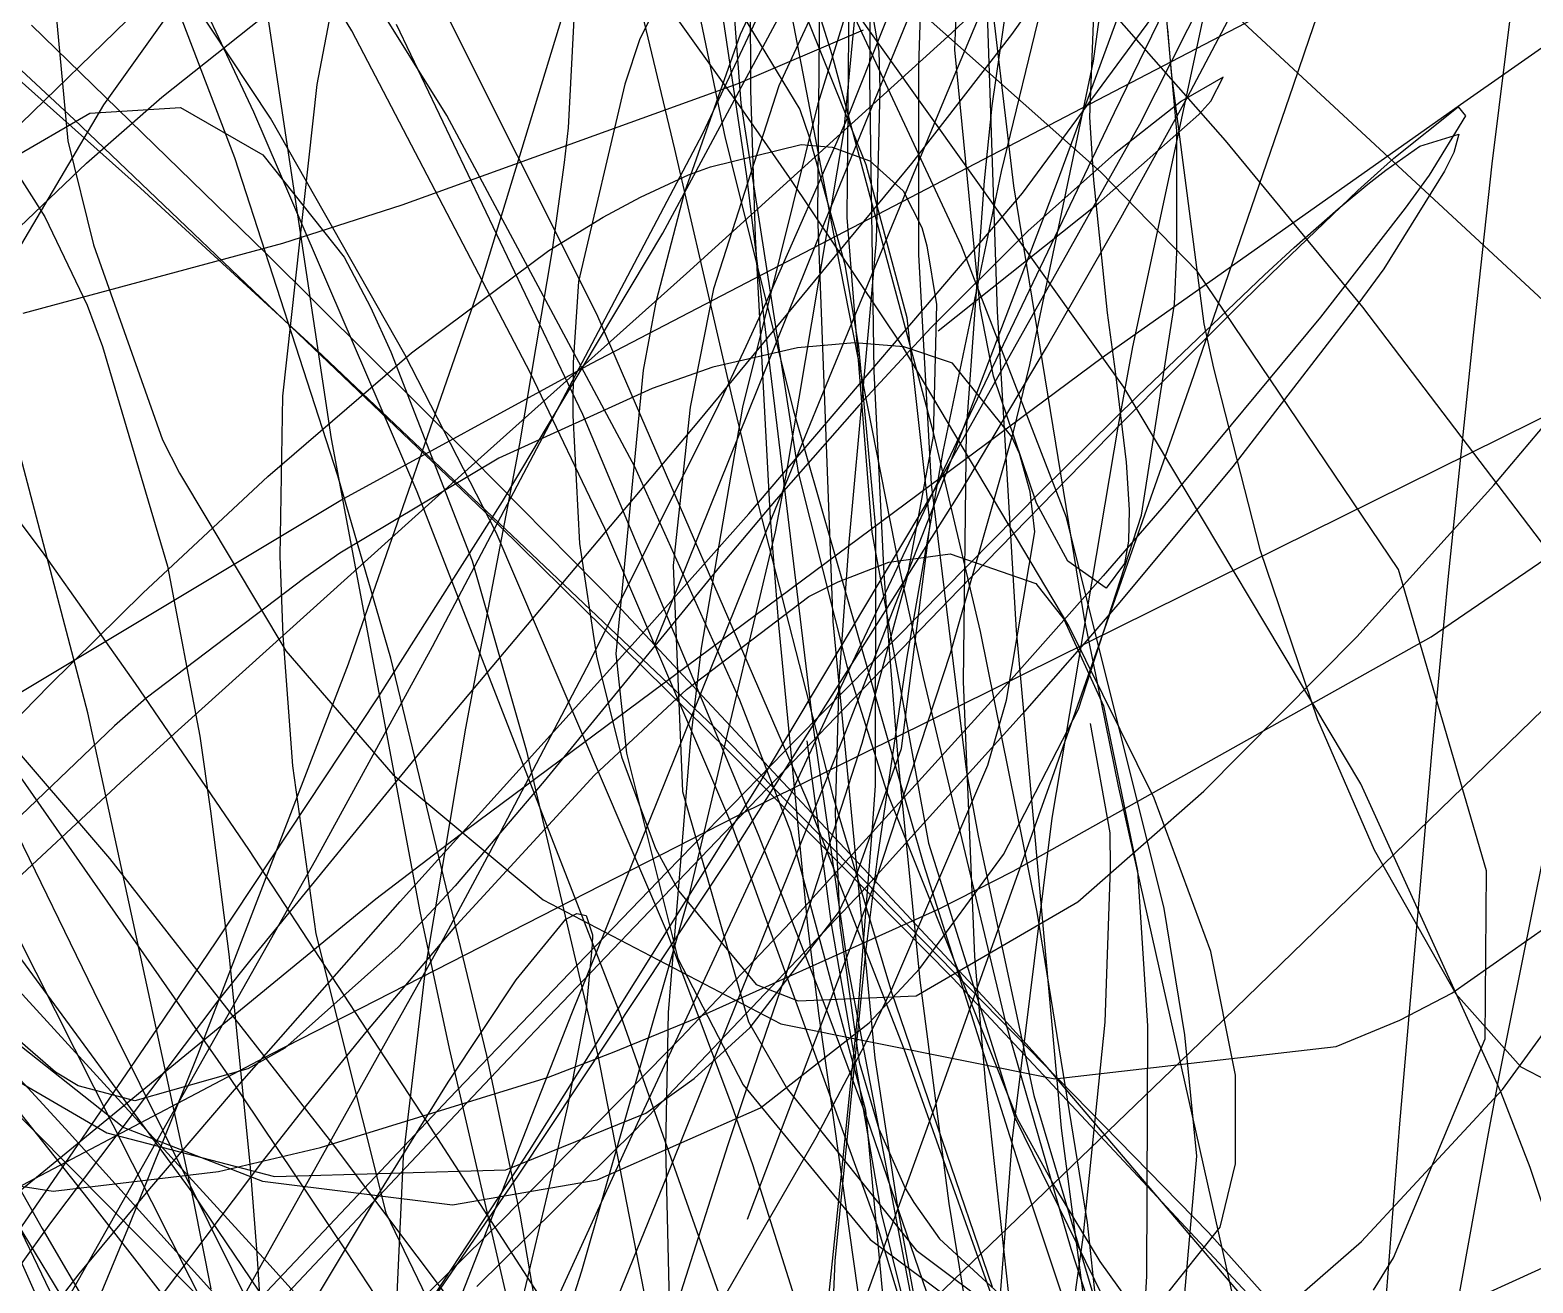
# Model space of a CAD drawing. Header units: metres. Extents: x -307 to 280, y -97 to 158.
# Drawn here: x -3.63 to 8.69, y 32.71 to 42.98 of the extents above; entities that cross this region are included whole.
import ezdxf

# ---------------------------------------------------------------- set-up
doc = ezdxf.new("R2010")
doc.units = ezdxf.units.M

msp = doc.modelspace()

# ---------------------------------------------------------------- linework, layer by layer
for p, q in [((6.167, 42.074, -1365.661), (2.263, 46.509, -1366.248)), ((-2.73, 41.683, -1364.006), (-7.415, 45.867, -1363.308)), ((1.957, 45.515, -1345.492), (2.194, 42.379, -1346.899)), ((2.266, 45.496, -1317.79), (2.272, 42.486, -1323.495)), ((2.188, 42.353, -1371.452), (0.002, 45.413, -1369.602)), ((-0.996, 42.973, -1357.791), (-2.449, 45.341, -1357.78)), ((1.88, 42.131, -1300.009), (3.386, 45.322, -1298.085)), ((-1.956, 41.931, -1336.383), (-3.151, 45.062, -1336.857)), ((-1.664, 42.257, -1357.848), (-3.378, 44.843, -1357.546)), ((6.856, 42.913, -1350.433), (7.508, 44.844, -1348.769)), ((8.094, 42.368, -1305.677), (11.505, 44.76, -1303.704)), ((4.414, 42.943, -1382.407), (5.621, 44.637, -1383.43)), ((3.423, 44.501, -1344.847), (2.505, 42.523, -1346.338)), ((5.766, 42.153, -1351.39), (5.551, 44.571, -1350.824)), ((8.679, 44.544, -1335.328), (8.351, 41.883, -1334.663)), ((-0.933, 44.377, -1344.341), (-1.283, 42.532, -1344.439)), ((2.866, 44.399, -1345.788), (2.188, 42.942, -1346.759)), ((3.22, 41.874, -1351.92), (2.219, 44.362, -1351.458)), ((2.851, 44.422, -1323.307), (2.82, 41.459, -1328.474)), ((3.086, 44.4, -1343.793), (3.063, 41.442, -1345.312)), ((3.947, 42.817, -1363.504), (4.011, 44.388, -1365.435)), ((4.953, 44.393, -1344.82), (4.327, 41.82, -1345.104)), ((5.463, 42.207, -1339.025), (6.592, 44.44, -1338.497)), ((-1.801, 42.307, -1337.239), (-2.732, 44.294, -1337.828)), ((1.603, 44.323, -1325.804), (2.063, 42.094, -1329.985)), ((-3.272, 42.246, -1364.681), (-5.347, 44.168, -1364.272)), ((-4.377, 41.567, -1314.664), (-1.699, 44.167, -1311.56)), ((-3.518, 44.127, -1344.855), (-3.325, 42.072, -1346.027)), ((0.966, 40.246, -1312.804), (8.471, 44.152, -1310.224)), ((3.386, 44.192, -1315.353), (2.823, 42.374, -1318.854)), ((3.036, 42.14, -1346.584), (3.237, 44.224, -1345.374)), ((3.264, 44.135, -1322.022), (3.247, 42.581, -1324.77)), ((3.504, 42.926, -1360.093), (4.001, 44.13, -1359.565)), ((4.141, 44.137, -1323.538), (4.428, 41.701, -1327.521)), ((1.924, 44.018, -1325.622), (1.365, 42.908, -1329.737)), ((5.334, 40.051, -1369.571), (2.446, 44.101, -1367.238)), ((1.18, 43.963, -1350.022), (1.65, 42.003, -1351.199)), ((4.476, 43.92, -1318.117), (4.25, 42.358, -1321.849)), ((-0.217, 42.278, -1351.301), (-1.169, 43.807, -1351.389)), ((1.012, 40.65, -1337.49), (-0.544, 43.756, -1338.306)), ((4.003, 41.209, -1368.857), (2.818, 43.748, -1368.056)), ((3.92, 42.953, -1304.379), (4.821, 43.811, -1303.596)), ((5.257, 42.304, -1360.258), (6.007, 43.846, -1359.427)), ((1.554, 41.315, -1374.566), (2.807, 43.648, -1376.25)), ((1.957, 43.677, -1343.787), (2.239, 41.781, -1344.369)), ((3.177, 43.66, -1342.08), (3.324, 42.805, -1344.08)), ((-2.172, 43.573, -1345.585), (-3.033, 42.365, -1346.305)), ((1.925, 43.567, -1336.659), (2.676, 42.327, -1338.481)), ((2.529, 43.523, -1352.107), (2.758, 42.326, -1352.677)), ((3.074, 42.27, -1346.269), (3.584, 43.563, -1345.498)), ((4.501, 41.642, -1382.877), (5.955, 43.615, -1384.141)), ((5.084, 42.724, -1347.208), (5.191, 43.514, -1346.647)), ((9.838, 39.771, -1369.169), (5.74, 43.572, -1368.914)), ((2.941, 42.776, -1338.227), (2.749, 43.391, -1338.349)), ((5.142, 41.818, -1356.722), (3.285, 43.468, -1355.82)), ((4.789, 41.737, -1358.346), (5.409, 43.427, -1357.532)), ((5.855, 42.428, -1340.445), (6.399, 43.459, -1340.175)), ((-1.722, 43.336, -1336.508), (-1.166, 39.626, -1340.656)), ((3.857, 42.398, -1361.731), (4.235, 43.304, -1361.325)), ((5.094, 43.335, -1323.069), (5.052, 42.264, -1328.326)), ((-2.553, 42.428, -1331.063), (-1.56, 43.219, -1331.806)), ((0.829, 43.176, -1344.604), (0.778, 42.177, -1345.815)), ((3.665, 43.191, -1328.812), (3.65, 42.683, -1329.838)), ((6.008, 43.2, -1345.741), (5.405, 40.383, -1345.833)), ((-1.705, 41.152, -1367.053), (-3.624, 43.018, -1366.737)), ((0.896, 39.827, -1336.117), (-0.629, 43.026, -1337.033)), ((0.073, 40.936, -1348.417), (0.728, 43.084, -1347.176)), ((4.213, 43.115, -1327.742), (4.294, 40.672, -1331.347)), ((0.469, 40.167, -1357.719), (-0.996, 42.973, -1357.791)), ((1.365, 42.908, -1329.737), (1.241, 42.535, -1330.986)), ((2.188, 42.942, -1346.759), (1.727, 41.643, -1347.611)), ((1.748, 40.984, -1306.487), (3.92, 42.953, -1304.379)), ((2.17, 42.541, -1376.478), (3.198, 42.981, -1377.89)), ((2.886, 41.417, -1360.73), (3.504, 42.926, -1360.093)), ((3.595, 41.884, -1381.573), (4.414, 42.943, -1382.407)), ((5.692, 42.988, -1328.495), (5.722, 42.629, -1329.336)), ((6.725, 42.526, -1350.753), (6.856, 42.913, -1350.433)), ((3.772, 39.68, -1337.574), (2.941, 42.776, -1338.227)), ((3.324, 42.805, -1344.08), (3.332, 42.497, -1344.692)), ((4.155, 40.702, -1360.068), (3.947, 42.817, -1363.504)), ((3.65, 42.683, -1329.838), (3.648, 41.138, -1332.92)), ((4.561, 40.234, -1348.96), (5.084, 42.724, -1347.208)), ((-1.283, 42.532, -1344.439), (-1.566, 39.976, -1344.676)), ((-0.585, 41.547, -1372.181), (2.17, 42.541, -1376.478)), ((1.241, 42.535, -1330.986), (0.861, 40.917, -1336.108)), ((2.505, 42.523, -1346.338), (1.97, 40.857, -1347.55)), ((3.247, 42.581, -1324.77), (3.284, 40.181, -1328.783)), ((5.722, 42.629, -1329.336), (5.988, 40.569, -1334.056)), ((6.147, 42.594, -1312.589), (5.806, 42.397, -1315.885)), ((5.881, 40.075, -1352.647), (6.725, 42.526, -1350.753)), ((6.047, 42.395, -1309.436), (6.147, 42.594, -1312.589)), ((-3.171, 41.889, -1330.694), (-2.553, 42.428, -1331.063)), ((2.272, 42.486, -1323.495), (2.311, 41.284, -1325.585)), ((2.938, 40.178, -1362.678), (3.857, 42.398, -1361.731)), ((3.332, 42.497, -1344.692), (3.301, 41.256, -1346.987)), ((5.806, 42.397, -1315.885), (5.255, 41.965, -1319.217)), ((5.309, 41.439, -1340.736), (5.855, 42.428, -1340.445)), ((5.949, 42.286, -1308.708), (6.047, 42.395, -1309.436)), ((-3.033, 42.365, -1346.305), (-3.984, 40.757, -1347.302)), ((-3.802, 41.914, -1347.472), (-3.144, 42.297, -1346.884)), ((-3.144, 42.297, -1346.884), (-2.402, 42.343, -1346.195)), ((-2.402, 42.343, -1346.195), (-1.726, 41.957, -1345.517)), ((-0.462, 39.193, -1336.26), (-1.801, 42.307, -1337.239)), ((1.324, 39.397, -1351.104), (-0.217, 42.278, -1351.301)), ((2.593, 41.77, -1371.776), (2.188, 42.353, -1371.452)), ((2.194, 42.379, -1346.899), (2.664, 39.35, -1348.202)), ((2.823, 42.374, -1318.854), (2.207, 39.886, -1323.522)), ((2.403, 40.75, -1347.205), (3.074, 42.27, -1346.269)), ((2.676, 42.327, -1338.481), (2.752, 42.104, -1338.772)), ((2.758, 42.326, -1352.677), (2.969, 41.222, -1353.169)), ((4.012, 39.705, -1361.531), (5.257, 42.304, -1360.258)), ((4.25, 42.358, -1321.849), (4.187, 41.742, -1323.277)), ((5.052, 42.264, -1328.326), (5.084, 41.749, -1330.646)), ((5.125, 41.559, -1306.895), (5.949, 42.286, -1308.708)), ((5.156, 40.294, -1307.349), (8.094, 42.368, -1305.677)), ((7.546, 41.928, -1322.764), (8.074, 42.349, -1324.406)), ((8.134, 42.276, -1326.048), (7.837, 41.789, -1328.133)), ((8.074, 42.349, -1324.406), (8.134, 42.276, -1326.048)), ((8.367, 39.248, -1370.416), (11.004, 42.386, -1374.404)), ((0.217, 38.91, -1365.271), (-3.272, 42.246, -1364.681)), ((-0.561, 40.32, -1357.991), (-1.664, 42.257, -1357.848)), ((0.778, 42.177, -1345.815), (0.745, 41.893, -1346.133)), ((2.568, 39.342, -1348.193), (3.036, 42.14, -1346.584)), ((3.764, 39.178, -1340.039), (5.463, 42.207, -1339.025)), ((5.766, 41.159, -1351.576), (5.766, 42.153, -1351.39)), ((-3.325, 42.072, -1346.027), (-3.115, 41.218, -1346.566)), ((-0.334, 37.925, -1302.293), (1.88, 42.131, -1300.009)), ((1.944, 41.858, -1322.413), (2.687, 42.042, -1323.346)), ((2.063, 42.094, -1329.985), (2.625, 39.858, -1333.7)), ((2.687, 42.042, -1323.346), (2.942, 42.018, -1323.853)), ((2.752, 42.104, -1338.772), (3.045, 41.058, -1340.102)), ((2.942, 42.018, -1323.853), (3.251, 41.906, -1324.653)), ((7.292, 40.707, -1365.414), (6.167, 42.074, -1365.661)), ((7.482, 41.831, -1322.529), (7.76, 42.026, -1323.247)), ((7.76, 42.026, -1323.247), (8.078, 42.126, -1325.072)), ((8.078, 42.126, -1325.072), (8.038, 41.975, -1325.965)), ((-3.808, 41.912, -1341.104), (-3.513, 41.448, -1340.854)), ((-1.111, 39.324, -1335.93), (-1.956, 41.931, -1336.383)), ((-1.726, 41.957, -1345.517), (-1.058, 41.117, -1344.773)), ((1.65, 42.003, -1351.199), (2.12, 39.969, -1352.239)), ((3.251, 41.906, -1324.653), (3.523, 41.662, -1325.672)), ((5.255, 41.965, -1319.217), (4.546, 41.329, -1322.784)), ((7.252, 41.664, -1322.235), (7.546, 41.928, -1322.764)), ((8.038, 41.975, -1325.965), (7.962, 41.821, -1326.59)), ((-4.157, 40.947, -1330.274), (-3.171, 41.889, -1330.694)), ((0.745, 41.893, -1346.133), (0.647, 41.177, -1346.909)), ((1.369, 41.609, -1321.927), (1.763, 41.792, -1322.234)), ((1.763, 41.792, -1322.234), (1.944, 41.858, -1322.413)), ((1.848, 39.773, -1379.397), (3.595, 41.884, -1381.573)), ((2.239, 41.781, -1344.369), (2.469, 39.894, -1344.879)), ((3.518, 40.388, -1372.468), (2.593, 41.77, -1371.776)), ((3.557, 40.619, -1352.059), (3.22, 41.874, -1351.92)), ((4.327, 41.82, -1345.104), (3.849, 39.522, -1345.501)), ((5.934, 41.003, -1357.146), (5.142, 41.818, -1356.722)), ((7.334, 41.715, -1322.237), (7.482, 41.831, -1322.529)), ((7.962, 41.821, -1326.59), (7.465, 41.021, -1329.02)), ((7.837, 41.789, -1328.133), (7.638, 41.52, -1328.859)), ((8.351, 41.883, -1334.663), (8.196, 40.478, -1334.444)), ((-1.285, 40.358, -1364.197), (-2.73, 41.683, -1364.006)), ((3.523, 41.662, -1325.672), (3.677, 41.359, -1326.61)), ((3.766, 39.055, -1359.621), (4.789, 41.737, -1358.346)), ((4.187, 41.742, -1323.277), (4.041, 39.698, -1327.918)), ((4.428, 41.701, -1327.521), (5.008, 38.15, -1332.661)), ((5.084, 41.749, -1330.646), (5.197, 40.661, -1335.454)), ((6.627, 41.065, -1321.549), (7.252, 41.664, -1322.235)), ((7.091, 41.513, -1321.867), (7.334, 41.715, -1322.237)), ((-1.561, 41.233, -1370.518), (-0.585, 41.547, -1372.181)), ((1.064, 41.445, -1321.74), (1.369, 41.609, -1321.927)), ((1.727, 41.643, -1347.611), (1.497, 40.748, -1348.198)), ((2.259, 39.012, -1380.154), (4.501, 41.642, -1382.877)), ((3.811, 40.512, -1306.081), (5.125, 41.559, -1306.895)), ((-3.513, 41.448, -1340.854), (-3.167, 40.723, -1340.528)), ((0.619, 41.171, -1321.545), (1.064, 41.445, -1321.74)), ((1.861, 38.873, -1361.747), (2.886, 41.417, -1360.73)), ((2.82, 41.459, -1328.474), (2.947, 38.129, -1333.736)), ((3.063, 41.442, -1345.312), (3.266, 38.862, -1346.597)), ((4.7, 40.377, -1341.08), (5.309, 41.439, -1340.736)), ((6.909, 41.354, -1321.639), (7.091, 41.513, -1321.867)), ((7.638, 41.52, -1328.859), (6.944, 40.626, -1330.901)), ((0.238, 39.114, -1372.544), (1.554, 41.315, -1374.566)), ((2.311, 41.284, -1325.585), (2.433, 38.978, -1329.414)), ((3.677, 41.359, -1326.61), (3.719, 41.209, -1327.013)), ((4.546, 41.329, -1322.784), (3.752, 40.54, -1326.428)), ((6.729, 41.195, -1321.448), (6.909, 41.354, -1321.639)), ((-3.691, 40.659, -1366.299), (-1.561, 41.233, -1370.518)), ((-3.115, 41.218, -1346.566), (-2.549, 39.62, -1347.649)), ((-0.506, 40.333, -1321.389), (0.619, 41.171, -1321.545)), ((0.647, 41.177, -1346.909), (0.379, 39.585, -1348.535)), ((2.969, 41.222, -1353.169), (3.492, 38.571, -1354.281)), ((3.301, 41.256, -1346.987), (3.243, 40.569, -1348.152)), ((3.719, 41.209, -1327.013), (3.796, 40.73, -1328.21)), ((4.862, 38.982, -1369.437), (4.003, 41.209, -1368.857)), ((5.748, 40.731, -1351.647), (5.766, 41.159, -1351.576)), ((6.485, 40.973, -1321.234), (6.729, 41.195, -1321.448)), ((-0.015, 39.474, -1367.288), (-1.705, 41.152, -1367.053)), ((-1.058, 41.117, -1344.773), (-0.844, 40.708, -1344.507)), ((3.045, 41.058, -1340.102), (3.158, 40.383, -1340.92)), ((3.648, 41.138, -1332.92), (3.754, 39.255, -1336.591)), ((6.306, 40.75, -1321.293), (6.627, 41.065, -1321.549)), ((-3.518, 38.681, -1351.201), (-5.22, 40.948, -1352.179)), ((-1.024, 37.782, -1350.29), (0.073, 40.936, -1348.417)), ((0.012, 39.43, -1308.25), (1.748, 40.984, -1306.487)), ((0.861, 40.917, -1336.108), (0.818, 40.252, -1338.025)), ((5.451, 39.983, -1320.752), (6.485, 40.973, -1321.234)), ((7.585, 38.555, -1358.273), (5.934, 41.003, -1357.146)), ((7.465, 41.021, -1329.02), (7.222, 40.69, -1329.745)), ((1.97, 40.857, -1347.55), (1.776, 39.888, -1348.253)), ((-3.167, 40.723, -1340.528), (-3.042, 40.385, -1340.397)), ((-0.844, 40.708, -1344.507), (-0.676, 40.342, -1344.286)), ((1.497, 40.748, -1348.198), (1.392, 40.191, -1348.566)), ((2.236, 40.386, -1347.431), (2.403, 40.75, -1347.205)), ((3.796, 40.73, -1328.21), (3.77, 39.649, -1330.581)), ((4.263, 40.142, -1358.961), (4.155, 40.702, -1360.068)), ((4.294, 40.672, -1331.347), (4.451, 38.055, -1334.849)), ((5.478, 39.001, -1351.825), (5.748, 40.731, -1351.647)), ((5.717, 40.162, -1320.975), (6.306, 40.75, -1321.293)), ((7.222, 40.69, -1329.745), (6.226, 39.401, -1332.262)), ((9.048, 38.396, -1364.879), (7.292, 40.707, -1365.414)), ((2.736, 36.665, -1336.381), (1.012, 40.65, -1337.49)), ((3.752, 40.54, -1326.428), (3.162, 39.902, -1329.041)), ((3.243, 40.569, -1348.152), (3.202, 40.124, -1348.893)), ((3.744, 38.927, -1352.085), (3.557, 40.619, -1352.059)), ((5.197, 40.661, -1335.454), (5.261, 40.178, -1337.623)), ((6.944, 40.626, -1330.901), (5.679, 39.1, -1333.651)), ((5.988, 40.569, -1334.056), (6.068, 40.208, -1334.854)), ((8.196, 40.478, -1334.444), (7.989, 38.475, -1334.223)), ((-3.042, 40.385, -1340.397), (-2.507, 38.584, -1339.757)), ((-1.686, 39.319, -1321.538), (-0.506, 40.333, -1321.389)), ((1.975, 37.264, -1364.546), (-1.285, 40.358, -1364.197)), ((-0.676, 40.342, -1344.286), (-0.011, 38.627, -1343.349)), ((0.187, 38.858, -1358.052), (-0.561, 40.32, -1357.991)), ((-0.051, 36.426, -1310.414), (5.156, 40.294, -1307.349)), ((2.658, 40.374, -1320.321), (1.964, 40.216, -1322.669)), ((1.992, 39.867, -1347.758), (2.236, 40.386, -1347.431)), ((3.124, 40.414, -1318.677), (2.658, 40.374, -1320.321)), ((3.528, 40.381, -1317.181), (3.124, 40.414, -1318.677)), ((3.158, 40.383, -1340.92), (3.298, 38.894, -1342.681)), ((4.881, 38.093, -1373.313), (3.518, 40.388, -1372.468)), ((3.927, 40.247, -1315.588), (3.528, 40.381, -1317.181)), ((3.994, 39.191, -1341.502), (4.7, 40.377, -1341.08)), ((5.405, 40.383, -1345.833), (5.286, 39.74, -1345.887)), ((-1.088, 39.125, -1313.524), (0.966, 40.246, -1312.804)), ((0.818, 40.252, -1338.025), (0.816, 39.818, -1339.247)), ((1.392, 40.191, -1348.566), (1.168, 37.865, -1350.127)), ((1.964, 40.216, -1322.669), (1.466, 40.04, -1324.294)), ((2.365, 38.781, -1363.252), (2.938, 40.178, -1362.678)), ((3.284, 40.181, -1328.783), (3.364, 38.522, -1331.382)), ((4.415, 39.643, -1313.12), (3.927, 40.247, -1315.588)), ((4.427, 39.684, -1349.345), (4.561, 40.234, -1348.96)), ((5.261, 40.178, -1337.623), (5.351, 39.435, -1341.171)), ((6.068, 40.208, -1334.854), (6.448, 38.721, -1338.147)), ((1.078, 38.892, -1357.662), (0.469, 40.167, -1357.719)), ((2.156, 36.533, -1306.485), (9.333, 40.086, -1302.868)), ((3.202, 40.124, -1348.893), (3.077, 38.781, -1351.127)), ((4.616, 39.101, -1355.996), (4.263, 40.142, -1358.961)), ((4.749, 36.853, -1354.938), (5.881, 40.075, -1352.647)), ((5.327, 39.769, -1320.827), (5.717, 40.162, -1320.975)), ((7.275, 36.797, -1371.225), (5.334, 40.051, -1369.571)), ((-3.16, 37.381, -1335.179), (-3.845, 39.986, -1335.638)), ((-1.566, 39.976, -1344.676), (-1.587, 38.665, -1344.858)), ((1.466, 40.04, -1324.294), (0.21, 39.47, -1328.308)), ((2.12, 39.969, -1352.239), (2.283, 39.291, -1352.553)), ((4.654, 39.199, -1320.589), (5.451, 39.983, -1320.752)), ((0.816, 39.818, -1339.247), (0.87, 38.768, -1342.171)), ((2.338, 36.381, -1335.103), (0.896, 39.827, -1336.117)), ((0.93, 37.751, -1349.137), (1.992, 39.867, -1347.758)), ((1.776, 39.888, -1348.253), (1.638, 38.589, -1349.206)), ((2.207, 39.886, -1323.522), (1.868, 37.91, -1327.118)), ((2.469, 39.894, -1344.879), (2.788, 37.241, -1345.548)), ((3.162, 39.902, -1329.041), (2.483, 39.129, -1332.016)), ((2.625, 39.858, -1333.7), (3.689, 36.139, -1339.138)), ((7.853, 38.004, -1380.082), (10.633, 39.908, -1383.287)), ((-0.424, 37.069, -1375.849), (1.848, 39.773, -1379.397)), ((2.939, 37.436, -1362.546), (4.012, 39.705, -1361.531)), ((4.157, 38.046, -1337.213), (3.772, 39.68, -1337.574)), ((3.912, 37.871, -1350.614), (4.427, 39.684, -1349.345)), ((3.981, 38.39, -1320.674), (5.327, 39.769, -1320.827)), ((4.041, 39.698, -1327.918), (4.016, 37.638, -1332.409)), ((5.286, 39.74, -1345.887), (4.743, 36.517, -1346.246)), ((-2.549, 39.62, -1347.649), (-2.409, 39.346, -1347.853)), ((-1.166, 39.626, -1340.656), (-0.44, 35.751, -1344.353)), ((0.379, 39.585, -1348.535), (0.157, 38.431, -1349.642)), ((3.77, 39.649, -1330.581), (3.556, 38.498, -1332.852)), ((4.478, 39.508, -1312.73), (4.415, 39.643, -1313.12)), ((0.21, 39.47, -1328.308), (-1.094, 38.69, -1332.41)), ((-0.505, 38.967, -1308.781), (0.012, 39.43, -1308.25)), ((1.215, 38.228, -1367.433), (-0.015, 39.474, -1367.288)), ((3.849, 39.522, -1345.501), (3.554, 37.837, -1345.882)), ((4.564, 39.192, -1312.035), (4.478, 39.508, -1312.73)), ((5.351, 39.435, -1341.171), (5.376, 39.046, -1343.344)), ((-2.706, 38.364, -1321.851), (-1.686, 39.319, -1321.538)), ((-2.409, 39.346, -1347.853), (-1.538, 37.889, -1348.998)), ((-0.677, 37.83, -1335.652), (-1.111, 39.324, -1335.93)), ((2.184, 37.485, -1350.935), (1.324, 39.397, -1351.104)), ((2.476, 38.864, -1348.467), (2.568, 39.342, -1348.193)), ((2.664, 39.35, -1348.202), (3.061, 37.765, -1348.893)), ((6.226, 39.401, -1332.262), (5.299, 38.287, -1334.11)), ((1.213, 34.89, -1334.804), (-0.462, 39.193, -1336.26)), ((2.106, 36.203, -1342.743), (3.994, 39.191, -1341.502)), ((2.283, 39.291, -1352.553), (2.948, 36.701, -1353.703)), ((2.656, 37.173, -1320.774), (4.654, 39.199, -1320.589)), ((3.754, 39.255, -1336.591), (4.042, 36.893, -1341.134)), ((4.602, 38.865, -1311.498), (4.564, 39.192, -1312.035)), ((7.242, 38.004, -1368.498), (8.367, 39.248, -1370.416)), ((-6.656, 35.782, -1315.664), (-1.088, 39.125, -1313.524)), ((-0.779, 37.511, -1370.823), (0.238, 39.114, -1372.544)), ((2.483, 39.129, -1332.016), (2.019, 38.577, -1334.056)), ((2.336, 36.784, -1341.003), (3.764, 39.178, -1340.039)), ((4.875, 38.625, -1353.78), (4.616, 39.101, -1355.996)), ((5.679, 39.1, -1333.651), (5.162, 38.504, -1334.572)), ((-2.394, 37.264, -1310.753), (-0.505, 38.967, -1308.781)), ((1.375, 38.021, -1378.925), (2.259, 39.012, -1380.154)), ((2.433, 38.978, -1329.414), (2.502, 38.102, -1330.79)), ((3.047, 37.215, -1360.488), (3.766, 39.055, -1359.621)), ((5.664, 35.775, -1369.974), (4.862, 38.982, -1369.437)), ((4.96, 37.41, -1351.842), (5.478, 39.001, -1351.825)), ((5.376, 39.046, -1343.344), (5.37, 38.789, -1345.082)), ((-2.981, 36.185, -1351.147), (-5.29, 38.88, -1352.45)), ((1.591, 35.573, -1357.976), (0.187, 38.858, -1358.052)), ((2.087, 37.071, -1365.544), (0.217, 38.91, -1365.271)), ((2.118, 36.462, -1357.49), (1.078, 38.892, -1357.662)), ((1.489, 37.941, -1362.109), (1.861, 38.873, -1361.747)), ((1.766, 35.87, -1350.189), (2.476, 38.864, -1348.467)), ((3.266, 38.862, -1346.597), (3.732, 36.312, -1347.871)), ((3.298, 38.894, -1342.681), (3.294, 36.784, -1345.117)), ((3.511, 37.087, -1351.836), (3.744, 38.927, -1352.085)), ((4.37, 37.485, -1310.533), (4.602, 38.865, -1311.498)), ((-1.094, 38.69, -1332.41), (-1.382, 38.488, -1333.333)), ((0.807, 34.914, -1364.74), (2.365, 38.781, -1363.252)), ((0.87, 38.768, -1342.171), (1.009, 37.844, -1344.747)), ((3.077, 38.781, -1351.127), (2.995, 37.642, -1353.073)), ((5.37, 38.789, -1345.082), (5.337, 38.606, -1346.699)), ((6.448, 38.721, -1338.147), (6.921, 37.327, -1341.305)), ((-2.769, 37.622, -1350.725), (-3.518, 38.681, -1351.201)), ((-2.507, 38.584, -1339.757), (-2.244, 37.188, -1339.324)), ((-1.587, 38.665, -1344.858), (-1.563, 38.015, -1344.966)), ((-0.011, 38.627, -1343.349), (0.432, 37.077, -1342.612)), ((2.019, 38.577, -1334.056), (1.585, 38.051, -1335.975)), ((1.638, 38.589, -1349.206), (1.715, 36.736, -1350.608)), ((2.99, 38.455, -1345.475), (3.406, 38.615, -1344.669)), ((3.406, 38.615, -1344.669), (3.909, 38.684, -1343.612)), ((3.492, 38.571, -1354.281), (3.688, 37.669, -1354.636)), ((3.909, 38.684, -1343.612), (4.612, 38.442, -1341.919)), ((5.187, 38.402, -1350.148), (4.875, 38.625, -1353.78)), ((5.337, 38.606, -1346.699), (5.187, 38.402, -1350.148)), ((-1.382, 38.488, -1333.333), (-2.683, 37.502, -1337.608)), ((2.75, 38.333, -1345.922), (2.99, 38.455, -1345.475)), ((3.556, 38.498, -1332.852), (3.184, 37.128, -1335.471)), ((3.364, 38.522, -1331.382), (3.408, 37.897, -1332.325)), ((5.162, 38.504, -1334.572), (4.435, 37.681, -1335.791)), ((8.306, 36.085, -1359.184), (7.585, 38.555, -1358.273)), ((7.989, 38.475, -1334.223), (7.928, 37.839, -1334.18)), ((-3.477, 37.605, -1322.177), (-2.706, 38.364, -1321.851)), ((0.157, 38.431, -1349.642), (-0.064, 37.256, -1350.742)), ((1.747, 37.573, -1347.621), (2.75, 38.333, -1345.922)), ((3.042, 37.42, -1320.733), (3.981, 38.39, -1320.674)), ((4.612, 38.442, -1341.919), (4.84, 38.149, -1341.239)), ((4.211, 35.02, -1367.636), (1.215, 38.228, -1367.433)), ((5.299, 38.287, -1334.11), (5.007, 37.949, -1334.634)), ((2.502, 38.102, -1330.79), (2.74, 35.637, -1334.536)), ((2.947, 38.129, -1333.736), (3.29, 34.548, -1338.867)), ((4.84, 38.149, -1341.239), (5.165, 37.439, -1340.091)), ((5.582, 36.68, -1373.611), (4.881, 38.093, -1373.313)), ((5.008, 38.15, -1332.661), (5.286, 36.779, -1334.416)), ((-3.314, 33.936, -1339.412), (-7.039, 37.962, -1341.009)), ((-1.563, 38.015, -1344.966), (-1.483, 36.947, -1345.164)), ((-0.599, 35.832, -1375.657), (1.375, 38.021, -1378.925)), ((1.585, 38.051, -1335.975), (0.58, 36.821, -1340.472)), ((4.621, 35.745, -1336.688), (4.157, 38.046, -1337.213)), ((4.425, 36.083, -1375.534), (7.853, 38.004, -1380.082)), ((4.451, 38.055, -1334.849), (4.819, 33.975, -1339.796)), ((5.989, 36.739, -1366.062), (7.242, 38.004, -1368.498)), ((-1.538, 37.889, -1348.998), (-0.659, 36.874, -1349.922)), ((-1.295, 36.173, -1303.201), (-0.334, 37.925, -1302.293)), ((0.109, 34.57, -1335), (-0.677, 37.83, -1335.652)), ((1.009, 37.844, -1344.747), (1.215, 37.019, -1347.157)), ((1.168, 37.865, -1350.127), (1.256, 37.05, -1350.702)), ((1.868, 37.91, -1327.118), (1.78, 37.165, -1328.451)), ((3.293, 35.988, -1351.934), (3.912, 37.871, -1350.614)), ((3.554, 37.837, -1345.882), (3.31, 36.183, -1346.329)), ((3.408, 37.897, -1332.325), (3.483, 36.972, -1333.695)), ((5.007, 37.949, -1334.634), (4.499, 37.369, -1335.52)), ((5.875, 34.594, -1303.344), (9.315, 37.938, -1301.222)), ((7.928, 37.839, -1334.18), (7.858, 37.078, -1334.14)), ((9.096, 37.827, -1339.221), (8.409, 34.41, -1339.694)), ((-2.258, 34.575, -1352.253), (-1.024, 37.782, -1350.29)), ((0.135, 36.236, -1350.153), (0.93, 37.751, -1349.137)), ((3.061, 37.765, -1348.893), (3.388, 36.738, -1349.356)), ((-4.1, 36.97, -1322.49), (-3.477, 37.605, -1322.177)), ((-1.842, 36.259, -1350.082), (-2.769, 37.622, -1350.725)), ((4.435, 37.681, -1335.791), (2.65, 35.716, -1338.574)), ((2.995, 37.642, -1353.073), (2.967, 36.553, -1355.05)), ((3.688, 37.669, -1354.636), (4.363, 34.842, -1355.733)), ((4.016, 37.638, -1332.409), (4.109, 35.383, -1337.175)), ((-2.03, 34.438, -1349.31), (-4.212, 37.57, -1350.845)), ((-2.683, 37.502, -1337.608), (-2.943, 37.274, -1338.535)), ((-2.109, 35.503, -1368.3), (-0.779, 37.511, -1370.823)), ((0.993, 36.868, -1348.807), (1.747, 37.573, -1347.621)), ((2.604, 36.405, -1350.819), (2.184, 37.485, -1350.935)), ((4.219, 36.952, -1310.36), (4.37, 37.485, -1310.533)), ((-2.292, 33.373, -1334.424), (-3.16, 37.381, -1335.179)), ((1.346, 34.014, -1363.913), (2.939, 37.436, -1362.546)), ((2.056, 36.393, -1320.916), (3.042, 37.42, -1320.733)), ((4.499, 37.369, -1335.52), (3.185, 35.912, -1337.696)), ((4.345, 36.218, -1351.728), (4.96, 37.41, -1351.842)), ((5.165, 37.439, -1340.091), (5.445, 36.085, -1338.667)), ((-4.621, 37.298, -1350.394), (-1.763, 31.64, -1355.461)), ((-2.943, 37.274, -1338.535), (-3.944, 36.317, -1342.383)), ((-2.893, 36.81, -1311.278), (-2.394, 37.264, -1310.753)), ((-0.064, 37.256, -1350.742), (-0.389, 35.316, -1352.547)), ((1.624, 33.67, -1362.14), (3.047, 37.215, -1360.488)), ((6.026, 33.118, -1364.773), (1.975, 37.264, -1364.546)), ((2.788, 37.241, -1345.548), (3.07, 35.295, -1346.037)), ((5.058, 37.293, -1344.363), (5.217, 36.395, -1343.148)), ((6.921, 37.327, -1341.305), (7.385, 36.258, -1343.927)), ((-2.244, 37.188, -1339.324), (-2.155, 36.573, -1339.139)), ((1.78, 37.165, -1328.451), (1.596, 34.924, -1332.429)), ((1.91, 36.408, -1320.94), (2.656, 37.173, -1320.774)), ((2.734, 37.152, -1354.341), (2.932, 35.65, -1354.869)), ((3.184, 37.128, -1335.471), (2.761, 35.817, -1338.04)), ((-1.694, 32.879, -1337.836), (-5.481, 37.022, -1339.546)), ((-1.778, 35.412, -1373.342), (-0.424, 37.069, -1375.849)), ((0.432, 37.077, -1342.612), (1.019, 34.571, -1341.491)), ((1.215, 37.019, -1347.157), (1.494, 36.269, -1349.577)), ((1.256, 37.05, -1350.702), (1.676, 35.366, -1351.949)), ((3.93, 35.204, -1365.772), (2.087, 37.071, -1365.544)), ((3.141, 36.051, -1351.535), (3.511, 37.087, -1351.836)), ((3.483, 36.972, -1333.695), (3.66, 35.187, -1336.267)), ((7.858, 37.078, -1334.14), (7.592, 34.01, -1334.071)), ((-1.483, 36.947, -1345.164), (-1.291, 35.569, -1345.466)), ((-0.659, 36.874, -1349.922), (0.573, 35.847, -1351.023)), ((-0.135, 35.641, -1350.46), (0.993, 36.868, -1348.807)), ((3.431, 35.114, -1310.559), (4.219, 36.952, -1310.36)), ((3.823, 34.262, -1356.675), (4.749, 36.853, -1354.938)), ((4.042, 36.893, -1341.134), (4.138, 36.372, -1342.145)), ((-3.158, 33.395, -1350.196), (-5.85, 36.795, -1350.918)), ((-5.8, 34.101, -1314.373), (-2.893, 36.81, -1311.278)), ((0.58, 36.821, -1340.472), (-0.148, 35.961, -1343.797)), ((0.459, 33.792, -1342.399), (2.336, 36.784, -1341.003)), ((1.715, 36.736, -1350.608), (2.255, 34.847, -1352.145)), ((3.294, 36.784, -1345.117), (3.273, 36.476, -1345.473)), ((3.388, 36.738, -1349.356), (4.459, 34.054, -1350.631)), ((4.956, 35.831, -1363.725), (5.989, 36.739, -1366.062)), ((5.286, 36.779, -1334.416), (6.23, 32.578, -1339.397)), ((8.425, 34.273, -1372.279), (7.275, 36.797, -1371.225)), ((3.532, 34.623, -1335.8), (2.736, 36.665, -1336.381)), ((2.948, 36.701, -1353.703), (3.427, 35.091, -1354.376)), ((6.045, 35.422, -1373.619), (5.582, 36.68, -1373.611)), ((-3.786, 36.483, -1351.18), (-3.113, 35.096, -1352.438)), ((-2.155, 36.573, -1339.139), (-2.006, 35.401, -1338.789)), ((-1.66, 34.581, -1308.511), (2.156, 36.533, -1306.485)), ((2.967, 36.553, -1355.05), (3.005, 35.637, -1356.864)), ((3.273, 36.476, -1345.473), (3.151, 34.936, -1347.266)), ((4.743, 36.517, -1346.246), (4.418, 33.89, -1346.722)), ((-0.8, 35.854, -1310.867), (-0.051, 36.426, -1310.414)), ((1.587, 36.074, -1321.026), (1.91, 36.408, -1320.94)), ((1.738, 36.062, -1320.992), (2.056, 36.393, -1320.916)), ((3.313, 33.17, -1357.102), (2.118, 36.462, -1357.49)), ((2.908, 34.912, -1334.668), (2.338, 36.381, -1335.103)), ((3.218, 34.119, -1350.464), (2.604, 36.405, -1350.819)), ((4.138, 36.372, -1342.145), (4.594, 34.242, -1346.354)), ((5.217, 36.395, -1343.148), (5.22, 36.109, -1342.89)), ((-0.382, 34.028, -1348.945), (-1.842, 36.259, -1350.082)), ((-0.284, 35.455, -1350.686), (0.135, 36.236, -1350.153)), ((1.494, 36.269, -1349.577), (1.685, 35.918, -1350.907)), ((3.732, 36.312, -1347.871), (4.44, 34.063, -1349.034)), ((7.385, 36.258, -1343.927), (8.055, 35.075, -1347.34)), ((-3.646, 32.009, -1305.28), (-1.295, 36.173, -1303.201)), ((-1.18, 33.882, -1349.93), (-2.981, 36.185, -1351.147)), ((0.37, 33.588, -1343.977), (2.106, 36.203, -1342.743)), ((3.31, 36.183, -1346.329), (3.216, 35.417, -1346.567)), ((3.659, 35.285, -1351.523), (4.345, 36.218, -1351.728)), ((3.689, 36.139, -1339.138), (4.521, 33.519, -1342.41)), ((5.22, 36.109, -1342.89), (5.178, 34.843, -1341.913)), ((8.022, 35.081, -1355.258), (9.489, 36.113, -1355.66)), ((0.731, 35.008, -1321.309), (1.738, 36.062, -1320.992)), ((0.854, 35.315, -1321.264), (1.587, 36.074, -1321.026)), ((2.247, 33.229, -1353.872), (3.293, 35.988, -1351.934)), ((2.993, 35.742, -1351.419), (3.141, 36.051, -1351.535)), ((3.82, 35.773, -1374.686), (4.425, 36.083, -1375.534)), ((5.445, 36.085, -1338.667), (5.527, 34.813, -1337.747)), ((8.296, 34.706, -1359.579), (8.306, 36.085, -1359.184)), ((-0.148, 35.961, -1343.797), (-0.616, 35.46, -1345.962)), ((0.89, 32.804, -1351.964), (1.766, 35.87, -1350.189)), ((3.185, 35.912, -1337.696), (1.33, 33.961, -1340.585)), ((1.685, 35.918, -1350.907), (2.319, 35.153, -1354.632)), ((-4.604, 32.734, -1313.358), (-0.8, 35.854, -1310.867)), ((-1.958, 34.289, -1373), (-0.599, 35.832, -1375.657)), ((-0.44, 35.751, -1344.353), (-0.198, 34.627, -1345.29)), ((0.573, 35.847, -1351.023), (2.52, 34.829, -1352.476)), ((0.759, 35.688, -1348.812), (0.848, 35.735, -1348.474)), ((0.848, 35.735, -1348.474), (0.924, 35.718, -1348.074)), ((1.826, 34.876, -1371.654), (3.82, 35.773, -1374.686)), ((2.268, 34.801, -1350.87), (2.993, 35.742, -1351.419)), ((2.761, 35.817, -1338.04), (2.395, 34.75, -1340.275)), ((3.63, 35.06, -1359.898), (4.956, 35.831, -1363.725)), ((5.035, 33.2, -1336.092), (4.621, 35.745, -1336.688)), ((5.833, 34.74, -1370.083), (5.664, 35.775, -1369.974)), ((-0.867, 34.776, -1351.483), (-0.135, 35.641, -1350.46)), ((0.352, 35.192, -1349.803), (0.759, 35.688, -1348.812)), ((0.924, 35.718, -1348.074), (0.976, 35.56, -1347.525)), ((2.65, 35.716, -1338.574), (1.7, 34.714, -1339.967)), ((2.74, 35.637, -1334.536), (2.832, 34.897, -1335.606)), ((2.932, 35.65, -1354.869), (3.343, 33.279, -1355.718)), ((3.005, 35.637, -1356.864), (3.162, 34.515, -1359.363)), ((-2.296, 33.439, -1349.615), (-3.853, 35.56, -1349.924)), ((-2.589, 34.792, -1367.325), (-2.109, 35.503, -1368.3)), ((-1.291, 35.569, -1345.466), (-0.719, 33.279, -1346.106)), ((0.976, 35.56, -1347.525), (0.975, 35.479, -1347.377)), ((2.121, 34.154, -1357.873), (1.591, 35.573, -1357.976)), ((-2.093, 35.018, -1372.716), (-1.778, 35.412, -1373.342)), ((-2.019, 32.355, -1352.888), (-0.284, 35.455, -1350.686)), ((-2.006, 35.401, -1338.789), (-1.833, 33.681, -1338.275)), ((-0.616, 35.46, -1345.962), (-1.546, 34.631, -1350.274)), ((0.975, 35.479, -1347.377), (0.926, 34.956, -1346.664)), ((1.676, 35.366, -1351.949), (2.213, 34.331, -1352.796)), ((3.216, 35.417, -1346.567), (2.964, 32.886, -1347.452)), ((4.109, 35.383, -1337.175), (4.195, 34.36, -1339.319)), ((6.248, 34.41, -1373.335), (6.045, 35.422, -1373.619)), ((8.438, 34.291, -1373.573), (9.231, 35.387, -1373.763)), ((-0.389, 35.316, -1352.547), (-0.576, 33.739, -1354.05)), ((-0.198, 34.217, -1321.684), (0.854, 35.315, -1321.264)), ((3.07, 35.295, -1346.037), (3.577, 32.639, -1346.756)), ((3.246, 34.837, -1351.376), (3.659, 35.285, -1351.523)), ((-4.38, 35.178, -1346.324), (-2.866, 33.979, -1347.728)), ((-0.207, 34.351, -1350.804), (0.352, 35.192, -1349.803)), ((2.319, 35.153, -1354.632), (2.662, 35.018, -1356.189)), ((3.66, 35.187, -1336.267), (3.898, 33.357, -1338.797)), ((6.422, 32.538, -1365.987), (3.93, 35.204, -1365.772)), ((-3.463, 33.197, -1369.479), (-2.093, 35.018, -1372.716)), ((-3.113, 35.096, -1352.438), (-0.859, 30.558, -1356.057)), ((0.237, 34.488, -1321.49), (0.731, 35.008, -1321.309)), ((2.662, 35.018, -1356.189), (3.63, 35.06, -1359.898)), ((3.213, 34.663, -1310.681), (3.431, 35.114, -1310.559)), ((3.427, 35.091, -1354.376), (4.253, 32.673, -1355.379)), ((4.688, 34.493, -1367.656), (4.211, 35.02, -1367.636)), ((7.596, 34.86, -1355.116), (8.022, 35.081, -1355.258)), ((8.055, 35.075, -1347.34), (8.588, 34.477, -1349.827)), ((-3.425, 34.434, -1358.884), (-3.944, 34.882, -1361.398)), ((-0.781, 30.863, -1366.191), (0.807, 34.914, -1364.74)), ((0.926, 34.956, -1346.664), (0.771, 34.153, -1345.984)), ((1.155, 34.601, -1370.577), (1.826, 34.876, -1371.654)), ((2.604, 30.951, -1333.388), (1.213, 34.89, -1334.804)), ((1.596, 34.924, -1332.429), (1.574, 33.819, -1334.382)), ((2.832, 34.897, -1335.606), (3.192, 32.355, -1339.19)), ((3.228, 34.053, -1334.413), (2.908, 34.912, -1334.668)), ((3.151, 34.936, -1347.266), (3.012, 33.571, -1348.907)), ((-4.504, 34.81, -1345.123), (-3.005, 33.936, -1346.594)), ((-3.382, 33.632, -1365.575), (-2.589, 34.792, -1367.325)), ((-1.367, 34.16, -1352.161), (-0.867, 34.776, -1351.483)), ((1.811, 34.383, -1350.526), (2.268, 34.801, -1350.87)), ((2.395, 34.75, -1340.275), (2.229, 34.265, -1341.372)), ((2.255, 34.847, -1352.145), (2.573, 34.297, -1352.642)), ((2.354, 34.14, -1350.999), (3.246, 34.837, -1351.376)), ((2.52, 34.829, -1352.476), (4.767, 34.379, -1353.829)), ((4.363, 34.842, -1355.733), (4.898, 32.987, -1356.454)), ((5.178, 34.843, -1341.913), (4.997, 33.079, -1340.911)), ((5.527, 34.813, -1337.747), (5.518, 32.761, -1336.605)), ((7.074, 34.645, -1354.925), (7.596, 34.86, -1355.116)), ((-1.546, 34.631, -1350.274), (-1.849, 34.462, -1351.671)), ((-0.198, 34.627, -1345.29), (0.569, 31.293, -1347.887)), ((1.7, 34.714, -1339.967), (0.237, 33.219, -1342.112)), ((2.811, 33.897, -1310.972), (3.213, 34.663, -1310.681)), ((4.767, 34.379, -1353.829), (7.074, 34.645, -1354.925)), ((5.931, 33.744, -1370.14), (5.833, 34.74, -1370.083)), ((7.545, 32.911, -1359.853), (8.296, 34.706, -1359.579)), ((-4.478, 34.597, -1339.83), (-2.883, 31.038, -1344.21)), ((-2.949, 31.555, -1341.956), (-4.406, 34.58, -1342.977)), ((-1.643, 31.98, -1336.531), (-4.196, 34.552, -1337.757)), ((-4.081, 33.308, -1309.85), (-1.66, 34.581, -1308.511)), ((-2.834, 33.148, -1353.14), (-2.258, 34.575, -1352.253)), ((0.383, 33.27, -1334.731), (0.109, 34.57, -1335)), ((0.616, 34.394, -1369.682), (1.155, 34.601, -1370.577)), ((1.019, 34.571, -1341.491), (1.514, 32.04, -1340.393)), ((3.162, 34.515, -1359.363), (3.324, 33.968, -1360.801)), ((3.29, 34.548, -1338.867), (3.479, 33.308, -1340.509)), ((4.245, 32.614, -1335.226), (3.532, 34.623, -1335.8)), ((4.163, 32.947, -1304.359), (5.875, 34.594, -1303.344)), ((-3.24, 34.323, -1358.019), (-3.425, 34.434, -1358.884)), ((-1.849, 34.462, -1351.671), (-2.775, 34.199, -1355.9)), ((-1.038, 32.96, -1348.527), (-2.03, 34.438, -1349.31)), ((-1.253, 33.817, -1366.186), (0.616, 34.394, -1369.682)), ((-0.289, 33.934, -1321.703), (0.237, 34.488, -1321.49)), ((1.413, 34.098, -1350.226), (1.811, 34.383, -1350.526)), ((6.525, 32.338, -1367.644), (4.688, 34.493, -1367.656)), ((6.247, 33.683, -1372.855), (6.248, 34.41, -1373.335)), ((8.409, 34.41, -1339.694), (8.32, 33.932, -1339.8)), ((8.588, 34.477, -1349.827), (9.343, 34.084, -1353.117)), ((-2.775, 34.199, -1355.9), (-3.24, 34.323, -1358.019)), ((-2.653, 33.477, -1371.484), (-1.958, 34.289, -1373)), ((-0.795, 33.405, -1351.682), (-0.207, 34.351, -1350.804)), ((2.229, 34.265, -1341.372), (2.086, 33.838, -1342.391)), ((2.213, 34.331, -1352.796), (3.254, 33.062, -1353.965)), ((2.573, 34.297, -1352.642), (3.629, 32.973, -1353.948)), ((2.967, 31.896, -1358.192), (3.823, 34.262, -1356.675)), ((4.195, 34.36, -1339.319), (4.434, 32.186, -1343.944)), ((7.282, 33.046, -1372.79), (8.438, 34.291, -1373.573)), ((8.663, 33.653, -1372.507), (8.425, 34.273, -1372.279)), ((-2.151, 32.152, -1322.673), (-0.198, 34.217, -1321.684)), ((-1.726, 33.705, -1352.641), (-1.367, 34.16, -1352.161)), ((0.771, 34.153, -1345.984), (0.628, 33.524, -1345.579)), ((1.014, 33.55, -1350.323), (2.354, 34.14, -1350.999)), ((2.292, 33.673, -1357.828), (2.121, 34.154, -1357.873)), ((4.594, 34.242, -1346.354), (5.222, 32.137, -1350.899)), ((1.994, 30.359, -1346.799), (-0.382, 34.028, -1348.945)), ((-0.074, 30.917, -1365.015), (1.346, 34.014, -1363.913)), ((0.266, 33.634, -1349.345), (1.413, 34.098, -1350.226)), ((3.382, 32.346, -1350.033), (3.218, 34.119, -1350.464)), ((4.092, 31.534, -1333.671), (3.228, 34.053, -1334.413)), ((4.44, 34.063, -1349.034), (5.736, 31.423, -1350.502)), ((4.459, 34.054, -1350.631), (4.773, 33.483, -1350.934)), ((7.592, 34.01, -1334.071), (7.438, 32.018, -1334.145)), ((-3.966, 33.913, -1347.014), (-3.536, 33.152, -1347.638)), ((-1.739, 32.191, -1338.639), (-3.314, 33.936, -1339.412)), ((-3.005, 33.936, -1346.594), (-1.63, 33.579, -1347.801)), ((-2.866, 33.979, -1347.728), (-1.73, 33.539, -1348.596)), ((-2.114, 31.997, -1322.616), (-0.289, 33.934, -1321.703)), ((1.33, 33.961, -1340.585), (0.027, 32.677, -1342.599)), ((2.079, 32.627, -1311.63), (2.811, 33.897, -1310.972)), ((3.324, 33.968, -1360.801), (3.539, 33.482, -1362.27)), ((4.418, 33.89, -1346.722), (4.18, 30.845, -1347.492)), ((4.819, 33.975, -1339.796), (5.219, 30.928, -1343.117)), ((8.32, 33.932, -1339.8), (7.863, 31.418, -1340.438)), ((-2.089, 33.618, -1364.44), (-1.253, 33.817, -1366.186)), ((-1.923, 30.168, -1344.333), (0.459, 33.792, -1342.399)), ((-0.106, 32.453, -1349.123), (-1.18, 33.882, -1349.93)), ((1.574, 33.819, -1334.382), (1.628, 31.673, -1338.207)), ((2.086, 33.838, -1342.391), (1.702, 32.629, -1345.52)), ((-2.793, 32.287, -1354.015), (-1.726, 33.705, -1352.641)), ((-1.833, 33.681, -1338.275), (-1.776, 32.948, -1338.053)), ((-0.576, 33.739, -1354.05), (-0.675, 31.589, -1356.23)), ((0.717, 31.443, -1363.168), (1.624, 33.67, -1362.14)), ((2.798, 32.067, -1357.603), (2.292, 33.673, -1357.828)), ((5.689, 30.99, -1369.862), (5.931, 33.744, -1370.14)), ((6.123, 33.164, -1372.25), (6.247, 33.683, -1372.855)), ((8.88, 33.006, -1372.722), (8.663, 33.653, -1372.507)), ((-4.52, 33.623, -1356.84), (-3.445, 33.458, -1360.969)), ((-2.339, 30.895, -1357.588), (-3.954, 33.548, -1358.245)), ((-3.816, 33.001, -1364.548), (-3.382, 33.632, -1365.575)), ((-3.445, 33.458, -1360.969), (-2.089, 33.618, -1364.44)), ((-1.73, 33.539, -1348.596), (-0.171, 33.347, -1349.64)), ((-1.63, 33.579, -1347.801), (0.266, 33.634, -1349.345)), ((-1.593, 30.741, -1345.473), (0.37, 33.588, -1343.977)), ((-0.171, 33.347, -1349.64), (1.014, 33.55, -1350.323)), ((0.628, 33.524, -1345.579), (0.38, 32.486, -1345.003)), ((3.012, 33.571, -1348.907), (2.793, 31.439, -1351.613)), ((4.521, 33.519, -1342.41), (5.669, 30.084, -1346.212)), ((-3.233, 32.779, -1370.093), (-2.653, 33.477, -1371.484)), ((-2.289, 32.278, -1349.931), (-3.158, 33.395, -1350.196)), ((0.328, 29.546, -1348.828), (-2.296, 33.439, -1349.615)), ((-1.772, 31.779, -1352.937), (-0.795, 33.405, -1351.682)), ((3.539, 33.482, -1362.27), (3.611, 33.364, -1362.685)), ((4.773, 33.483, -1350.934), (5.137, 32.881, -1351.267)), ((-2.151, 32.658, -1334.286), (-2.292, 33.373, -1334.424)), ((-0.719, 33.279, -1346.106), (0.212, 31.357, -1346.919)), ((0.828, 30.672, -1334.179), (0.383, 33.27, -1334.731)), ((3.343, 33.279, -1355.718), (4.147, 30.067, -1356.954)), ((3.479, 33.308, -1340.509), (3.86, 31.257, -1343.142)), ((3.611, 33.364, -1362.685), (3.822, 33.068, -1363.806)), ((3.898, 33.357, -1338.797), (4.162, 31.744, -1340.947)), ((-3.718, 32.843, -1368.813), (-3.463, 33.197, -1369.479)), ((-3.536, 33.152, -1347.638), (-0.746, 28.382, -1351.219)), ((-3.336, 31.94, -1353.899), (-2.834, 33.148, -1353.14)), ((0.237, 33.219, -1342.112), (-0.513, 32.485, -1343.251)), ((4.131, 30.459, -1356.618), (3.313, 33.17, -1357.102)), ((5.435, 29.413, -1335.207), (5.035, 33.2, -1336.092)), ((5.662, 32.584, -1370.732), (6.123, 33.164, -1372.25)), ((3.254, 33.062, -1353.965), (4.144, 32.401, -1354.708)), ((3.822, 33.068, -1363.806), (4.346, 32.584, -1366.189)), ((4.997, 33.079, -1340.911), (4.709, 31.038, -1340.015)), ((5.994, 31.928, -1371.316), (7.282, 33.046, -1372.79)), ((8.094, 30.817, -1364.773), (6.026, 33.118, -1364.773)), ((-1.776, 32.948, -1338.053), (-1.651, 31.091, -1337.48)), ((-0.22, 31.721, -1347.834), (-1.038, 32.96, -1348.527)), ((1.302, 29.452, -1306.069), (8.922, 32.899, -1301.309)), ((2.013, 30.875, -1305.609), (4.163, 32.947, -1304.359)), ((3.629, 32.973, -1353.948), (4.584, 32.262, -1354.812)), ((4.898, 32.987, -1356.454), (5.112, 32.335, -1356.716)), ((7.38, 32.645, -1359.875), (7.545, 32.911, -1359.853)), ((-4.185, 31.551, -1367.349), (-3.233, 32.779, -1370.093)), ((0.658, 30.284, -1336.602), (-1.694, 32.879, -1337.836)), ((-0.035, 29.958, -1353.624), (0.89, 32.804, -1351.964)), ((2.964, 32.886, -1347.452), (2.867, 30.8, -1348.375)), ((5.137, 32.881, -1351.267), (6.718, 30.679, -1352.605)), ((5.518, 32.761, -1336.605), (5.425, 31.057, -1335.885))]:
    msp.add_line(p, q)

doc.saveas('drawing.dxf')
